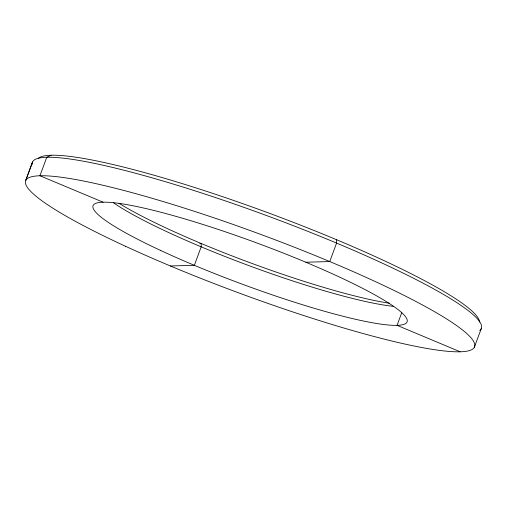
<?xml version="1.0" encoding="UTF-8"?>
<svg xmlns="http://www.w3.org/2000/svg" width="507" height="507" viewBox="0 0 507 507"><rect width="100%" height="100%" fill="white"/><g stroke="black" fill="none" stroke-linecap="round" stroke-linejoin="round"><path stroke-width="0.76" d="M336.629 239.748L336.585 243.087L329.753 261.561L305.803 262.227M32.556 161.955L25.851 180.175L32.302 162.677M401.709 312.775L397.057 325.342L460.217 351.801M474.298 347.365L481.263 328.631M51.201 155.224L46.771 157.265L39.933 175.745L103.092 202.198M199.688 243.537L201.222 243.499L201.184 246.833L194.346 265.313L170.396 265.979M32.194 164.281A239.342 31.244 20.3 0 1 267.24 215.805A239.342 31.244 20.3 0 1 480.363 329.911M480.059 330.196A239.342 31.244 20.3 0 1 479.723 330.469M38.393 158.304A235.717 30.769 20.3 0 1 271.011 213.872A235.717 30.769 20.3 0 1 479.495 322.116M393.407 306.348A167.405 21.852 20.3 0 1 249.374 265.801A167.405 21.852 20.3 0 1 113.574 202.851M389.547 303.256A171.036 22.327 20.3 0 1 119.031 203.326M125.635 246.332A239.342 31.244 20.3 0 0 474.368 347.238A239.342 31.244 20.3 0 0 150.224 197.743A239.342 31.244 20.3 0 0 125.635 246.332M160.377 250.344A167.411 21.852 20.3 0 0 406.722 322.541A167.411 21.852 20.3 0 0 183.128 218.428A167.411 21.852 20.3 0 0 160.377 250.344"/></g></svg>
